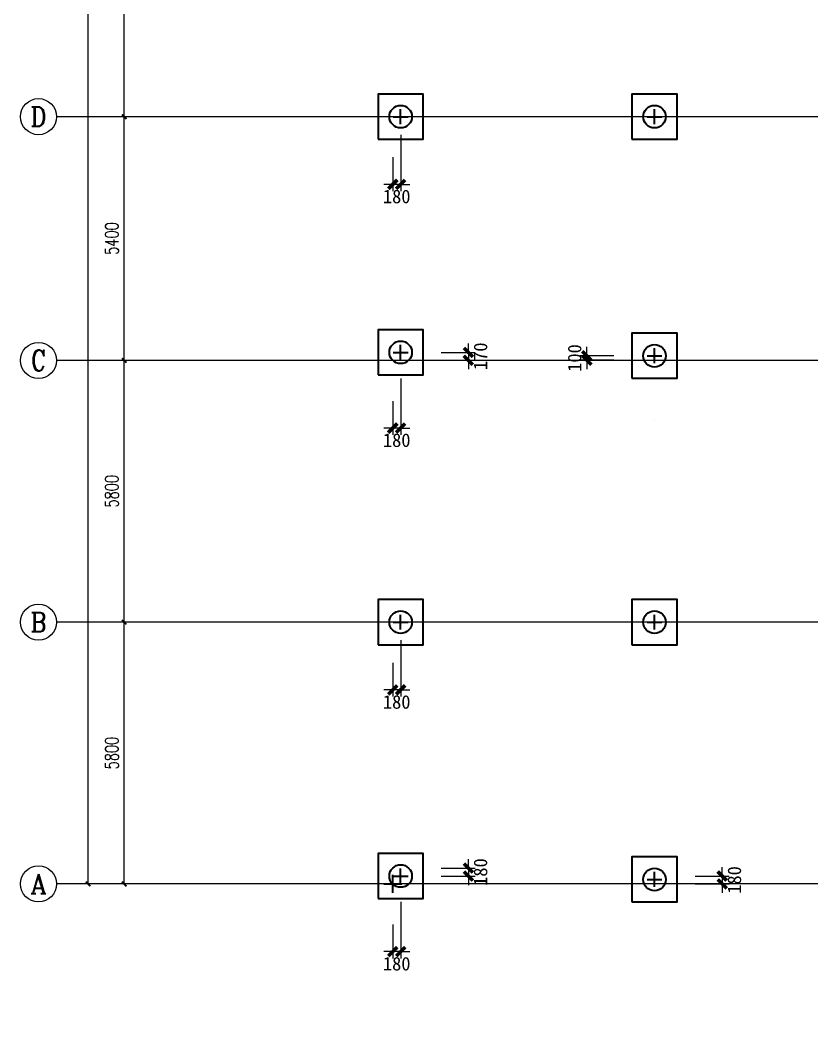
# Model space of a CAD drawing. Header units: millimetres. Extents: x -8252 to 341964, y -299084 to 206355.
# Drawn here: x -8252 to 9278, y -3449 to 19134 of the extents above; entities that cross this region are included whole.
import ezdxf
from ezdxf.enums import TextEntityAlignment as Align

# ---------------------------------------------------------------- set-up
doc = ezdxf.new("R2010")
doc.units = ezdxf.units.MM
doc.header["$LTSCALE"] = 500
doc.header["$PDMODE"] = 2
doc.header["$PDSIZE"] = 200
doc.linetypes.add('DASHDOT', pattern=[25.4, 12.7, -6.35, 0, -6.35])
for name, color, linetype in [('AXIS', 3, 'Continuous'), ('AXIS_TEXT', 7, 'Continuous'), ('dim____', 70, 'Continuous'), ('DOTE', 20, 'DASHDOT')]:
    doc.layers.add(name, color=color, linetype=linetype)
doc.layers.add('s121', color=2, linetype='Continuous', lineweight=35)
doc.layers.add('zkz', color=200, linetype='Continuous', lineweight=35)
doc.layers.add('层182', color=7, linetype='Continuous', lineweight=35, true_color=0x9f9f6a)
doc.layers.add('层512', color=7, linetype='Continuous', lineweight=35, true_color=0x9f9f6a)
doc.styles.add('_TCH_AXIS', font='COMPLEX', dxfattribs={"bigfont": 'GBCBIG'})
doc.styles.add('_TCH_DIM_T3', font='SIMPLEX', dxfattribs={"width": 0.705882, "bigfont": 'GBCBIG'})
doc.styles.add('COMPLEX', font='COMPLEX')
doc.styles.add('宋体', font='')
doc.styles.get('宋体').set_extended_font_data('宋体')
doc.dimstyles.new('_TCH_ARCH&&100', dxfattribs={"dimtxt": 297.5, "dimasz": 100, "dimexe": 250, "dimexo": 300, "dimgap": 126.25, "dimtad": 1, "dimdec": 0, "dimzin": 0, "dimdsep": 46, "dimtxsty": '_TCH_DIM_T3', "dimblk": 'ARCHTICK', "dimcen": 0.09, "dimclrt": 7, "dimazin": 2, "dimtfac": 1, "dimtdec": 0, "dimtix": 1, "dimtmove": 2, "dimatfit": 3, "dimfxl": 100, "dimtolj": 1, "dimtzin": 0, "dimarcsym": 0})
doc.dimstyles.new('ISO-25', dxfattribs={"dimtxt": 2.5, "dimasz": 2.5, "dimexe": 1.25, "dimexo": 0.625, "dimtad": 1, "dimtxsty": 'Standard', "dimcen": 2.5, "dimadec": 0, "dimazin": 0, "dimtfac": 1, "dimtmove": 0, "dimatfit": 3, "dimfxl": 1, "dimarcsym": 0})

# ---------------------------------------------------------------- blocks, each defined once
blk = doc.blocks.new('_ArchTick')
at = {"color": 0, "linetype": 'ByBlock', "const_width": 0.4}
blk.add_lwpolyline([(-0.5, -0.5), (0.5, 0.5)], dxfattribs=at)
blk = doc.blocks.new('*D527')
at = {"layer": 'Defpoints', "color": 0, "transparency": 16777216}
for p in [(173, 17000), (-2, 16500), (-2, 15500)]:
    blk.add_point(p, dxfattribs=at)
at = {"layer": 'dim____', "color": 0, "lineweight": -2, "transparency": 16777216}
for p, q in [((173, 16600), (173, 15350)), ((-2, 16100), (-2, 15350)), ((-2, 15500), (-202, 15500)), ((173, 15500), (-2, 15500)), ((173, 15500), (373, 15500))]:
    blk.add_line(p, q, dxfattribs=at)
at = {"layer": 'dim____', "color": 0, "lineweight": -2, "transparency": 16777216, "xscale": 200, "yscale": 200, "zscale": 200}
blk.add_blockref('_ArchTick', (-2, 15500), dxfattribs=at)
at = {"layer": 'dim____', "color": 0, "lineweight": -2, "transparency": 16777216, "xscale": 200, "yscale": 200, "zscale": 200, "rotation": 180}
blk.add_blockref('_ArchTick', (173, 15500), dxfattribs=at)
at = {"layer": 'dim____', "color": 7, "transparency": 16777216, "insert": (85, 15230), "char_height": 300, "attachment_point": 5, "style": '宋体'}
blk.add_mtext('180', dxfattribs=at)
blk = doc.blocks.new('*D529')
at = {"layer": 'Defpoints', "color": 0, "transparency": 16777216}
for p in [(173, 11600), (-2, 11100), (-2, 10100)]:
    blk.add_point(p, dxfattribs=at)
at = {"layer": 'dim____', "color": 0, "lineweight": -2, "transparency": 16777216}
for p, q in [((173, 11200), (173, 9950)), ((-2, 10700), (-2, 9950)), ((-2, 10100), (-202, 10100)), ((173, 10100), (-2, 10100)), ((173, 10100), (373, 10100))]:
    blk.add_line(p, q, dxfattribs=at)
at = {"layer": 'dim____', "color": 0, "lineweight": -2, "transparency": 16777216, "xscale": 200, "yscale": 200, "zscale": 200}
blk.add_blockref('_ArchTick', (-2, 10100), dxfattribs=at)
at = {"layer": 'dim____', "color": 0, "lineweight": -2, "transparency": 16777216, "xscale": 200, "yscale": 200, "zscale": 200, "rotation": 180}
blk.add_blockref('_ArchTick', (173, 10100), dxfattribs=at)
at = {"layer": 'dim____', "color": 7, "transparency": 16777216, "insert": (85, 9830), "char_height": 300, "attachment_point": 5, "style": '宋体'}
blk.add_mtext('180', dxfattribs=at)
blk = doc.blocks.new('*D531')
at = {"layer": 'Defpoints', "color": 0, "transparency": 16777216}
for p in [(173, 5800), (-2, 5300), (-2, 4300)]:
    blk.add_point(p, dxfattribs=at)
at = {"layer": 'dim____', "color": 0, "lineweight": -2, "transparency": 16777216}
for p, q in [((173, 5400), (173, 4150)), ((-2, 4900), (-2, 4150)), ((-2, 4300), (-202, 4300)), ((173, 4300), (-2, 4300)), ((173, 4300), (373, 4300))]:
    blk.add_line(p, q, dxfattribs=at)
at = {"layer": 'dim____', "color": 0, "lineweight": -2, "transparency": 16777216, "xscale": 200, "yscale": 200, "zscale": 200}
blk.add_blockref('_ArchTick', (-2, 4300), dxfattribs=at)
at = {"layer": 'dim____', "color": 0, "lineweight": -2, "transparency": 16777216, "xscale": 200, "yscale": 200, "zscale": 200, "rotation": 180}
blk.add_blockref('_ArchTick', (173, 4300), dxfattribs=at)
at = {"layer": 'dim____', "color": 7, "transparency": 16777216, "insert": (85, 4030), "char_height": 300, "attachment_point": 5, "style": '宋体'}
blk.add_mtext('180', dxfattribs=at)
blk = doc.blocks.new('*D533')
at = {"layer": 'Defpoints', "color": 0, "transparency": 16777216}
for p in [(173, 0), (-2, -500), (-2, -1500)]:
    blk.add_point(p, dxfattribs=at)
at = {"layer": 'dim____', "color": 0, "lineweight": -2, "transparency": 16777216}
for p, q in [((173, -400), (173, -1650)), ((-2, -900), (-2, -1650)), ((-2, -1500), (-202, -1500)), ((173, -1500), (-2, -1500)), ((173, -1500), (373, -1500))]:
    blk.add_line(p, q, dxfattribs=at)
at = {"layer": 'dim____', "color": 0, "lineweight": -2, "transparency": 16777216, "xscale": 200, "yscale": 200, "zscale": 200}
blk.add_blockref('_ArchTick', (-2, -1500), dxfattribs=at)
at = {"layer": 'dim____', "color": 0, "lineweight": -2, "transparency": 16777216, "xscale": 200, "yscale": 200, "zscale": 200, "rotation": 180}
blk.add_blockref('_ArchTick', (173, -1500), dxfattribs=at)
at = {"layer": 'dim____', "color": 7, "transparency": 16777216, "insert": (85, -1770), "char_height": 300, "attachment_point": 5, "style": '宋体'}
blk.add_mtext('180', dxfattribs=at)
blk = doc.blocks.new('*D535')
at = {"layer": 'Defpoints', "color": 0, "transparency": 16777216}
for p in [(673, 350), (673, 175), (1673, 175)]:
    blk.add_point(p, dxfattribs=at)
at = {"layer": 'dim____', "color": 0, "lineweight": -2, "transparency": 16777216}
for p, q in [((1673, 350), (1673, 550)), ((1073, 350), (1823, 350)), ((1673, 350), (1673, 175)), ((1073, 175), (1823, 175)), ((1673, 175), (1673, -25))]:
    blk.add_line(p, q, dxfattribs=at)
at = {"layer": 'dim____', "color": 0, "lineweight": -2, "transparency": 16777216, "xscale": 200, "yscale": 200, "zscale": 200}
for p, rotation in [((1673, 350), 270), ((1673, 175), 90)]:
    blk.add_blockref('_ArchTick', p, dxfattribs=dict(at, rotation=rotation))
at = {"layer": 'dim____', "color": 7, "transparency": 16777216, "insert": (1943, 263), "char_height": 300, "attachment_point": 5, "rotation": 90, "style": '宋体'}
blk.add_mtext('180', dxfattribs=at)
blk = doc.blocks.new('*D537')
at = {"layer": 'Defpoints', "color": 0, "transparency": 16777216}
for p in [(6298, 175), (6298, 0), (7298, 0)]:
    blk.add_point(p, dxfattribs=at)
at = {"layer": 'dim____', "color": 0, "lineweight": -2, "transparency": 16777216}
for p, q in [((7298, 175), (7298, 375)), ((6698, 175), (7448, 175)), ((6698, 0), (7448, 0)), ((7298, 175), (7298, 0)), ((7298, 0), (7298, -200))]:
    blk.add_line(p, q, dxfattribs=at)
at = {"layer": 'dim____', "color": 0, "lineweight": -2, "transparency": 16777216, "xscale": 200, "yscale": 200, "zscale": 200}
for p, rotation in [((7298, 175), 270), ((7298, 0), 90)]:
    blk.add_blockref('_ArchTick', p, dxfattribs=dict(at, rotation=rotation))
at = {"layer": 'dim____', "color": 7, "transparency": 16777216, "insert": (7568, 88), "char_height": 300, "attachment_point": 5, "rotation": 90, "style": '宋体'}
blk.add_mtext('180', dxfattribs=at)
blk = doc.blocks.new('*D803')
at = {"layer": 'Defpoints', "color": 0, "transparency": 16777216}
for p in [(4298, 11603), (5298, 11703), (5298, 11603)]:
    blk.add_point(p, dxfattribs=at)
at = {"layer": 'dim____', "color": 0, "lineweight": -2, "transparency": 16777216}
for p, q in [((4298, 11703), (4298, 11903)), ((4898, 11703), (4148, 11703)), ((4898, 11603), (4148, 11603)), ((4298, 11703), (4298, 11603)), ((4298, 11603), (4298, 11403))]:
    blk.add_line(p, q, dxfattribs=at)
at = {"layer": 'dim____', "color": 0, "lineweight": -2, "transparency": 16777216, "xscale": 200, "yscale": 200, "zscale": 200}
for p, rotation in [((4298, 11703), 270), ((4298, 11603), 90)]:
    blk.add_blockref('_ArchTick', p, dxfattribs=dict(at, rotation=rotation))
at = {"layer": 'dim____', "color": 7, "transparency": 16777216, "insert": (4028, 11653), "char_height": 300, "attachment_point": 5, "rotation": 90, "style": '宋体'}
blk.add_mtext('100', dxfattribs=at)
blk = doc.blocks.new('*D804')
at = {"layer": 'Defpoints', "color": 0, "transparency": 16777216}
for p in [(673, 11778), (673, 11603), (1673, 11603)]:
    blk.add_point(p, dxfattribs=at)
at = {"layer": 'dim____', "color": 0, "lineweight": -2, "transparency": 16777216}
for p, q in [((1673, 11778), (1673, 11978)), ((1073, 11778), (1823, 11778)), ((1673, 11778), (1673, 11603)), ((1073, 11603), (1823, 11603)), ((1673, 11603), (1673, 11403))]:
    blk.add_line(p, q, dxfattribs=at)
at = {"layer": 'dim____', "color": 0, "lineweight": -2, "transparency": 16777216, "xscale": 200, "yscale": 200, "zscale": 200}
for p, rotation in [((1673, 11778), 270), ((1673, 11603), 90)]:
    blk.add_blockref('_ArchTick', p, dxfattribs=dict(at, rotation=rotation))
at = {"layer": 'dim____', "color": 7, "transparency": 16777216, "insert": (1943, 11691), "char_height": 300, "attachment_point": 5, "rotation": 90, "style": '宋体'}
blk.add_mtext('170', dxfattribs=at)
blk = doc.blocks.new('_AXISO')
blk.add_circle((0, 0), 0.5)
at = {"layer": 'AXIS_TEXT', "style": 'COMPLEX', "width": 1.041667}
blk.add_attdef('A', text='', height=0.56, dxfattribs=at).set_placement((-0.25, -0.28), (0.25, -0.28), align=Align.FIT)
blk = doc.blocks.new('*D845')
at = {"layer": 'AXIS', "color": 0, "lineweight": -2, "transparency": 16777216}
for p, q in [((-3752, 54900), (-7002, 54900)), ((-6752, 0), (-6752, 54900)), ((-3752, 0), (-7002, 0))]:
    blk.add_line(p, q, dxfattribs=at)
at = {"layer": 'Defpoints', "color": 0, "transparency": 16777216}
for p in [(-6752, 54900), (-3452, 54900), (-3452, 0)]:
    blk.add_point(p, dxfattribs=at)
at = {"layer": 'AXIS', "color": 0, "lineweight": -2, "transparency": 16777216, "xscale": 100, "yscale": 100, "zscale": 100}
for p, rotation in [((-6752, 54900), 90), ((-6752, 0), 270)]:
    blk.add_blockref('_ArchTick', p, dxfattribs=dict(at, rotation=rotation))
at = {"layer": 'AXIS', "color": 7, "transparency": 16777216, "insert": (-7027, 27450), "char_height": 297.5, "attachment_point": 5, "rotation": 90, "style": '_TCH_DIM_T3'}
blk.add_mtext('\\A1;54900', dxfattribs=at)
blk = doc.blocks.new('*D846')
at = {"layer": 'AXIS', "color": 0, "lineweight": -2, "transparency": 16777216}
for p, q in [((-3752, 5800), (-6202, 5800)), ((-5952, 0), (-5952, 5800)), ((-3752, 0), (-6202, 0))]:
    blk.add_line(p, q, dxfattribs=at)
at = {"layer": 'Defpoints', "color": 0, "transparency": 16777216}
for p in [(-5952, 5800), (-3452, 5800), (-3452, 0)]:
    blk.add_point(p, dxfattribs=at)
at = {"layer": 'AXIS', "color": 0, "lineweight": -2, "transparency": 16777216, "xscale": 100, "yscale": 100, "zscale": 100}
for p, rotation in [((-5952, 5800), 90), ((-5952, 0), 270)]:
    blk.add_blockref('_ArchTick', p, dxfattribs=dict(at, rotation=rotation))
at = {"layer": 'AXIS', "color": 7, "transparency": 16777216, "insert": (-6227, 2900), "char_height": 297.5, "attachment_point": 5, "rotation": 90, "style": '_TCH_DIM_T3'}
blk.add_mtext('\\A1;5800', dxfattribs=at)
blk = doc.blocks.new('*D847')
at = {"layer": 'AXIS', "color": 0, "lineweight": -2, "transparency": 16777216}
for p, q in [((-3752, 11600), (-6202, 11600)), ((-5952, 5800), (-5952, 11600)), ((-3752, 5800), (-6202, 5800))]:
    blk.add_line(p, q, dxfattribs=at)
at = {"layer": 'Defpoints', "color": 0, "transparency": 16777216}
for p in [(-5952, 11600), (-3452, 11600), (-3452, 5800)]:
    blk.add_point(p, dxfattribs=at)
at = {"layer": 'AXIS', "color": 0, "lineweight": -2, "transparency": 16777216, "xscale": 100, "yscale": 100, "zscale": 100}
for p, rotation in [((-5952, 11600), 90), ((-5952, 5800), 270)]:
    blk.add_blockref('_ArchTick', p, dxfattribs=dict(at, rotation=rotation))
at = {"layer": 'AXIS', "color": 7, "transparency": 16777216, "insert": (-6227, 8700), "char_height": 297.5, "attachment_point": 5, "rotation": 90, "style": '_TCH_DIM_T3'}
blk.add_mtext('\\A1;5800', dxfattribs=at)
blk = doc.blocks.new('*D848')
at = {"layer": 'AXIS', "color": 0, "lineweight": -2, "transparency": 16777216}
for p, q in [((-3752, 17000), (-6202, 17000)), ((-5952, 11600), (-5952, 17000)), ((-3752, 11600), (-6202, 11600))]:
    blk.add_line(p, q, dxfattribs=at)
at = {"layer": 'Defpoints', "color": 0, "transparency": 16777216}
for p in [(-5952, 17000), (-3452, 17000), (-3452, 11600)]:
    blk.add_point(p, dxfattribs=at)
at = {"layer": 'AXIS', "color": 0, "lineweight": -2, "transparency": 16777216, "xscale": 100, "yscale": 100, "zscale": 100}
for p, rotation in [((-5952, 17000), 90), ((-5952, 11600), 270)]:
    blk.add_blockref('_ArchTick', p, dxfattribs=dict(at, rotation=rotation))
at = {"layer": 'AXIS', "color": 7, "transparency": 16777216, "insert": (-6227, 14300), "char_height": 297.5, "attachment_point": 5, "rotation": 90, "style": '_TCH_DIM_T3'}
blk.add_mtext('\\A1;5400', dxfattribs=at)
blk = doc.blocks.new('*D849')
at = {"layer": 'AXIS', "color": 0, "lineweight": -2, "transparency": 16777216}
for p, q in [((-3752, 22450), (-6202, 22450)), ((-5952, 17000), (-5952, 22450)), ((-3752, 17000), (-6202, 17000))]:
    blk.add_line(p, q, dxfattribs=at)
at = {"layer": 'Defpoints', "color": 0, "transparency": 16777216}
for p in [(-5952, 22450), (-3452, 22450), (-3452, 17000)]:
    blk.add_point(p, dxfattribs=at)
at = {"layer": 'AXIS', "color": 0, "lineweight": -2, "transparency": 16777216, "xscale": 100, "yscale": 100, "zscale": 100}
for p, rotation in [((-5952, 22450), 90), ((-5952, 17000), 270)]:
    blk.add_blockref('_ArchTick', p, dxfattribs=dict(at, rotation=rotation))
at = {"layer": 'AXIS', "color": 7, "transparency": 16777216, "insert": (-6227, 19725), "char_height": 297.5, "attachment_point": 5, "rotation": 90, "style": '_TCH_DIM_T3'}
blk.add_mtext('\\A1;5450', dxfattribs=at)

msp = doc.modelspace()

# ---------------------------------------------------------------- linework, layer by layer
msp.add_point((0, 0))
at = {"layer": 'AXIS'}
for p, q in [((-3452.472, 17000.374), (-7452.472, 17000.374)), ((-3452.472, 11600.374), (-7452.472, 11600.374)), ((-3452.472, 5800.374), (-7452.472, 5800.374)), ((-3452.472, 0.374), (-7452.472, 0.374))]:
    msp.add_line(p, q, dxfattribs=at)
at = {"layer": 'DOTE', "ltscale": 5}
for p, q in [((-2.472, 57900.374), (-2.472, -3449.626)), ((5797.528, 57900.374), (5797.528, -3449.626)), ((75497.528, 17000.374), (-3452.472, 17000.374)), ((75497.528, 11600.374), (-3452.472, 11600.374)), ((75497.528, 5800.374), (-3452.472, 5800.374)), ((75497.528, 0.374), (-3452.472, 0.374))]:
    msp.add_line(p, q, dxfattribs=at)
at = {"layer": 's121'}
for points in [[(-327.472, 16500.374), (672.528, 16500.374), (672.528, 17500.374), (-327.472, 17500.374)], [(5297.528, 16500.374), (6297.528, 16500.374), (6297.528, 17500.374), (5297.528, 17500.374)], [(-327.472, 11278.374), (672.528, 11278.374), (672.528, 12278.374), (-327.472, 12278.374)], [(5297.528, 11203.374), (6297.528, 11203.374), (6297.528, 12203.374), (5297.528, 12203.374)], [(-327.472, 5300.374), (672.528, 5300.374), (672.528, 6300.374), (-327.472, 6300.374)], [(5297.528, 5300.374), (6297.528, 5300.374), (6297.528, 6300.374), (5297.528, 6300.374)], [(-327.472, -324.626), (672.528, -324.626), (672.528, 675.374), (-327.472, 675.374)], [(5297.528, -399.626), (6297.528, -399.626), (6297.528, 600.374), (5297.528, 600.374)]]:
    msp.add_lwpolyline(points, close=True, dxfattribs=at)
at = {"layer": 'zkz'}
for p, q in [((172.528, 16835.374), (172.528, 17165.374)), ((5797.528, 16835.374), (5797.528, 17165.374)), ((7.528, 17000.374), (337.528, 17000.374)), ((5632.528, 17000.374), (5962.528, 17000.374)), ((7.528, 11778.374), (337.528, 11778.374)), ((172.528, 11613.374), (172.528, 11943.374)), ((5797.528, 11538.374), (5797.528, 11868.374)), ((5632.528, 11703.374), (5962.528, 11703.374)), ((172.528, 5635.374), (172.528, 5965.374)), ((5797.528, 5635.374), (5797.528, 5965.374)), ((7.528, 5800.374), (337.528, 5800.374)), ((5632.528, 5800.374), (5962.528, 5800.374)), ((172.528, 10.374), (172.528, 340.374)), ((5797.528, -64.626), (5797.528, 265.374)), ((7.528, 175.374), (337.528, 175.374)), ((5632.528, 100.374), (5962.528, 100.374))]:
    msp.add_line(p, q, dxfattribs=at)
for centre in [(172.528, 17000.374), (5797.528, 17000.374), (172.528, 11778.374), (5797.528, 11703.374), (172.528, 5800.374), (5797.528, 5800.374), (172.528, 175.374), (5797.528, 100.374)]:
    msp.add_circle(centre, 250, dxfattribs=at)
at = {"layer": '层182', "color": 0}
msp.add_point((-2.472, 0.374), dxfattribs=at)
at = {"layer": '层512'}
msp.add_circle((-2.472, 0.374), 2.5, dxfattribs=at)

# ---------------------------------------------------------------- block references
at = {"layer": 'AXIS'}
ref = msp.add_blockref('_AXISO', (-7852.472, 17000.374), dxfattribs=dict(at, xscale=800, yscale=800, zscale=800))
ref.add_attrib('A', 'D', dxfattribs={"layer": 'AXIS_TEXT', "height": 435.257, "style": '_TCH_AXIS'}).set_placement((-8028.647, 16782.745), (-7676.296, 16782.745), align=Align.FIT)
ref = msp.add_blockref('_AXISO', (-7852.472, 11600.374), dxfattribs=dict(at, xscale=800, yscale=800, zscale=800))
ref.add_attrib('A', 'C', dxfattribs={"layer": 'AXIS_TEXT', "height": 455.691, "style": '_TCH_AXIS'}).set_placement((-8015.219, 11372.528), (-7689.725, 11372.528), align=Align.FIT)
ref = msp.add_blockref('_AXISO', (-7852.472, 5800.374), dxfattribs=dict(at, xscale=800, yscale=800, zscale=800))
ref.add_attrib('A', 'B', dxfattribs={"layer": 'AXIS_TEXT', "height": 435.257, "style": '_TCH_AXIS'}).set_placement((-8028.647, 5582.745), (-7676.296, 5582.745), align=Align.FIT)
ref = msp.add_blockref('_AXISO', (-7852.472, 0.374), dxfattribs=dict(at, xscale=800, yscale=800, zscale=800))
ref.add_attrib('A', 'A', dxfattribs={"layer": 'AXIS_TEXT', "height": 425.184, "style": '_TCH_AXIS'}).set_placement((-8034.693, -212.218), (-7670.25, -212.218), align=Align.FIT)

# ---------------------------------------------------------------- dimensions: what is measured, and where the dimension line sits
for p1, p2, distance, picture, middle in [((-3452.472, 0.374), (-3452.472, 54900.374), 3300, '*D845', (-7027.472, 27450.374)), ((-3452.472, 17000.374), (-3452.472, 22450.374), 2500, '*D849', (-6227.472, 19725.374)), ((-3452.472, 11600.374), (-3452.472, 17000.374), 2500, '*D848', (-6227.472, 14300.374)), ((-3452.472, 5800.374), (-3452.472, 11600.374), 2500, '*D847', (-6227.472, 8700.374)), ((-3452.472, 0.374), (-3452.472, 5800.374), 2500, '*D846', (-6227.472, 2900.374))]:
    dim = msp.add_aligned_dim(p1=p1, p2=p2, distance=distance, dimstyle='_TCH_ARCH&&100', dxfattribs=at)
    dim.commit()
    dim.dimension.update_dxf_attribs({"geometry": picture, "text_midpoint": middle})
at = {"layer": 'dim____'}
for base, p1, p2, picture, middle in [((-2.472, 15500.374), (172.528, 17000.374), (-2.472, 16500.374), '*D527', (85.028, 15230.374)), ((-2.472, 10100.374), (172.528, 11600.374), (-2.472, 11100.374), '*D529', (85.028, 9830.374)), ((-2.472, 4300.374), (172.528, 5800.374), (-2.472, 5300.374), '*D531', (85.028, 4030.374)), ((-2.472, -1499.626), (172.528, 0.374), (-2.472, -499.626), '*D533', (85.028, -1769.626))]:
    dim = msp.add_linear_dim(base=base, p1=p1, p2=p2, dimstyle='ISO-25', override={"dimtxt": 300, "dimasz": 200, "dimexe": 150, "dimexo": 400, "dimgap": 120, "dimtad": 2, "dimrnd": 10, "dimtxsty": '宋体', "dimblk1": 'ArchTick', "dimblk2": 'ArchTick', "dimsah": 1, "dimdle": 150, "dimclrt": 7, "dimtix": 1}, dxfattribs=at)
    dim.commit()
    dim.dimension.update_dxf_attribs({"geometry": picture, "text_midpoint": middle})
for base, p1, p2, picture, middle in [((1672.528, 11603.374), (672.528, 11778.374), (672.528, 11603.374), '*D804', (1942.528, 11690.874)), ((4297.528, 11603.374), (5297.528, 11703.374), (5297.528, 11603.374), '*D803', (4027.528, 11653.374)), ((1672.528, 175.374), (672.528, 350.374), (672.528, 175.374), '*D535', (1942.528, 262.874)), ((7297.528, 0.374), (6297.528, 175.374), (6297.528, 0.374), '*D537', (7567.528, 87.874))]:
    dim = msp.add_linear_dim(base=base, p1=p1, p2=p2, angle=90, dimstyle='ISO-25', override={"dimtxt": 300, "dimasz": 200, "dimexe": 150, "dimexo": 400, "dimgap": 120, "dimtad": 2, "dimrnd": 10, "dimtxsty": '宋体', "dimblk1": 'ArchTick', "dimblk2": 'ArchTick', "dimsah": 1, "dimdle": 150, "dimclrt": 7, "dimtix": 1}, dxfattribs=at)
    dim.commit()
    dim.dimension.update_dxf_attribs({"geometry": picture, "text_midpoint": middle})

doc.saveas('drawing.dxf')
